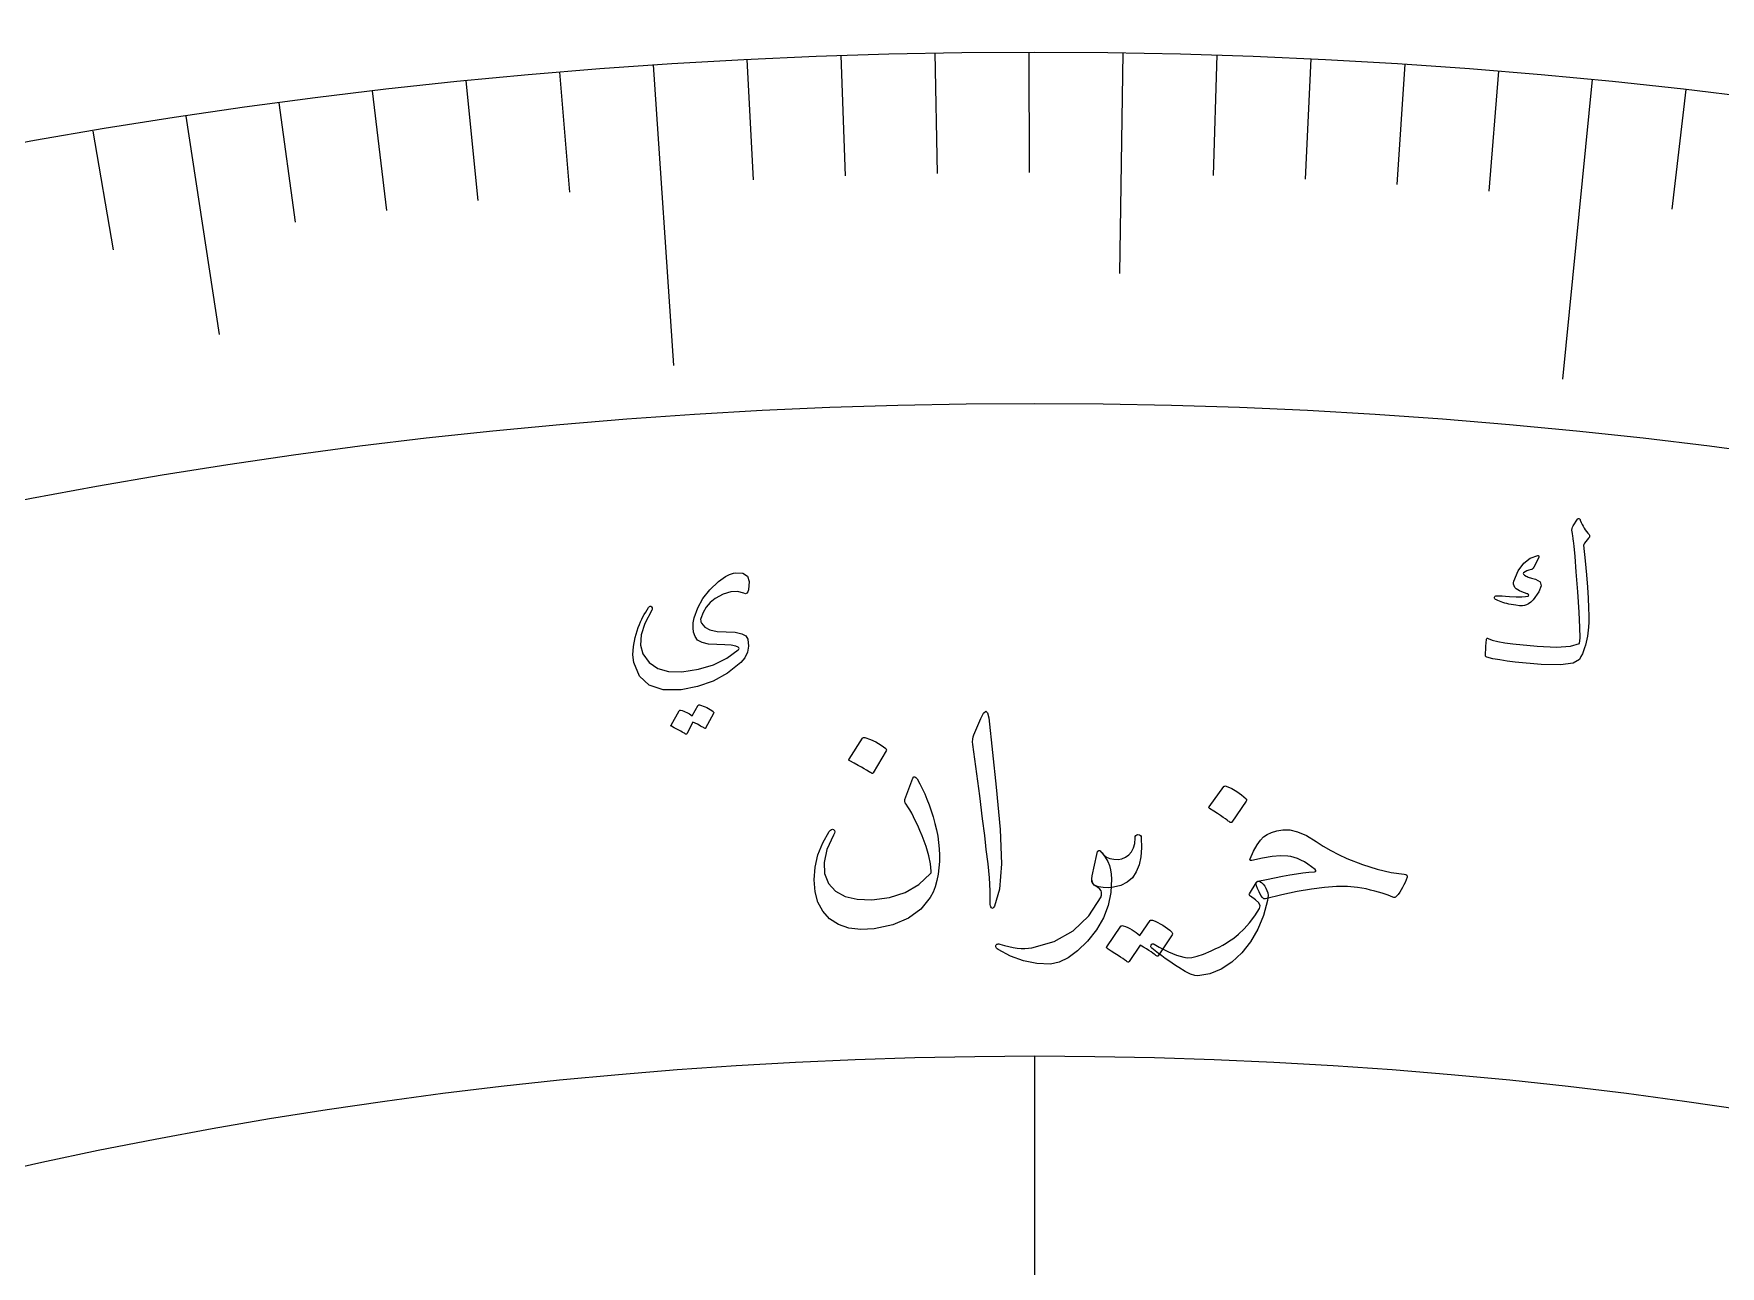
# Model space of a CAD drawing. Header units: millimetres. Extents: x -82 to 82, y -82 to 107.
# Drawn here: x -9.86 to 6.76, y 43.71 to 55.87 of the extents above; entities that cross this region are included whole.
import ezdxf

# ---------------------------------------------------------------- set-up
doc = ezdxf.new("R2010")
doc.units = ezdxf.units.MM
for name, color, linetype in [('ENGRAVE', 7, 'Continuous'), ('ENGRAVE_FINE', 8, 'Continuous'), ('TEXT', 5, 'Continuous')]:
    doc.layers.add(name, color=color, linetype=linetype)

msp = doc.modelspace()

# ---------------------------------------------------------------- linework, layer by layer
at = {"layer": 'ENGRAVE'}
for points in [[(0.8696, 55.6807), (0.8356, 53.503)], [(-3.7607, 55.5604), (-3.5601, 52.5972)], [(5.4942, 55.4158), (5.2012, 52.4603)], [(-8.3658, 55.0555), (-8.0386, 52.9022)], [(0, -45.7875), (0, 45.7875)]]:
    msp.add_lwpolyline(points, dxfattribs=at)
for radius in [80.85, 80.85, 78.6844, 74.6625, 74.6625, 71.4862, 65.5875, 65.5875, 62.1225, 55.6875, 55.6875, 52.2225, 45.7875, 45.7875]:
    msp.add_circle((0, 0), radius, dxfattribs=at)
at = {"layer": 'ENGRAVE_FINE'}
for points in [[(-0.9836, 55.6788), (-0.9626, 54.491)], [(-0.057, 55.6875), (-0.0558, 54.4995)], [(-2.8357, 55.6153), (-2.7752, 54.4288)], [(-1.9099, 55.6547), (-1.8691, 54.4674)], [(1.796, 55.6585), (1.7577, 54.4711)], [(2.7219, 55.6209), (2.6638, 54.4344)], [(3.6471, 55.5679), (3.5693, 54.3825)], [(-5.6075, 55.4045), (-5.4879, 54.2225)], [(-4.6847, 55.4901), (-4.5848, 54.3063)], [(4.5713, 55.4996), (4.4737, 54.3156)], [(-7.4483, 55.1871), (-7.2894, 54.0098)], [(-6.5288, 55.3035), (-6.3895, 54.1237)], [(6.4157, 55.3167), (6.2789, 54.1366)], [(-9.2811, 54.9086), (-9.0831, 53.7373)]]:
    msp.add_lwpolyline(points, dxfattribs=at)
at = {"layer": 'TEXT'}
for points in [[(5.3763, 51.0706), (5.3848, 51.0496), (5.3939, 51.0296), (5.4037, 51.0106), (5.4139, 50.9926), (5.4249, 50.9756), (5.4367, 50.9595), (5.4493, 50.9444), (5.4627, 50.9303), (5.4676, 50.9226), (5.4686, 50.9142), (5.4657, 50.905), (5.4589, 50.8951), (5.419, 50.8431), (5.4151, 50.8375), (5.4122, 50.8326), (5.4103, 50.8286), (5.4095, 50.8254), (5.4244, 50.6719), (5.4367, 50.5333), (5.4464, 50.4096), (5.4537, 50.3007), (5.4583, 50.2069), (5.4604, 50.1283), (5.4598, 50.0648), (5.4566, 50.0165), (5.4467, 49.9258), (5.442, 49.8972), (5.4358, 49.8686), (5.4283, 49.8401), (5.4193, 49.8116), (5.4089, 49.7832), (5.3968, 49.7548), (5.3831, 49.7265), (5.3678, 49.6982), (5.3076, 49.6603), (5.1823, 49.6435), (4.9918, 49.6472), (4.7359, 49.6707), (4.6563, 49.6811), (4.5828, 49.6926), (4.5154, 49.7053), (4.4542, 49.7192), (4.4488, 49.7222), (4.4451, 49.7261), (4.4431, 49.7311), (4.4428, 49.7371), (4.4437, 49.7656), (4.4447, 49.7916), (4.4458, 49.815), (4.447, 49.8358), (4.4483, 49.8543), (4.4498, 49.8707), (4.4515, 49.8849), (4.4534, 49.897), (4.4548, 49.9038), (4.4576, 49.9074), (4.4617, 49.9078), (4.4671, 49.9051), (4.5092, 49.8881), (4.5641, 49.8734), (4.6317, 49.861), (4.7121, 49.8508), (4.9529, 49.8275), (5.1424, 49.8199), (5.2806, 49.8285), (5.3678, 49.8538), (5.3738, 49.9101), (5.3733, 50.0138), (5.3664, 50.1648), (5.3528, 50.3631), (5.3373, 50.5618), (5.3247, 50.7121), (5.3153, 50.8142), (5.3091, 50.8678), (5.307, 50.8826), (5.305, 50.8964), (5.3031, 50.9092), (5.3013, 50.9211), (5.2997, 50.9319), (5.2982, 50.9416), (5.2968, 50.95), (5.2956, 50.9573), (5.2939, 50.973), (5.2949, 50.9878), (5.2987, 51.0015), (5.3053, 51.0143), (5.3486, 51.081), (5.3521, 51.0854), (5.3556, 51.0882), (5.3592, 51.0894), (5.3629, 51.0889), (5.3671, 51.086), (5.3707, 51.0819), (5.3738, 51.0768), (5.3763, 51.0706)], [(4.9578, 50.7236), (4.9613, 50.7228), (4.9642, 50.7211), (4.9666, 50.7185), (4.9684, 50.7151), (4.9688, 50.7121), (4.9687, 50.709), (4.9681, 50.7056), (4.9671, 50.7021), (4.9181, 50.6077), (4.9123, 50.5982), (4.9065, 50.591), (4.9007, 50.5862), (4.8949, 50.5837), (4.8707, 50.5794), (4.8498, 50.5726), (4.8323, 50.5634), (4.818, 50.5518), (4.8148, 50.5453), (4.8177, 50.5378), (4.8265, 50.5292), (4.8414, 50.5196), (4.8516, 50.515), (4.8621, 50.5106), (4.873, 50.5064), (4.8842, 50.5024), (4.8959, 50.4986), (4.9083, 50.4949), (4.9212, 50.4914), (4.9348, 50.4881), (4.9804, 50.4639), (4.9916, 50.4222), (4.9685, 50.363), (4.9113, 50.2864), (4.8887, 50.2642), (4.867, 50.2472), (4.8464, 50.2355), (4.8268, 50.2291), (4.8056, 50.2268), (4.7768, 50.2278), (4.7404, 50.232), (4.6962, 50.2396), (4.6737, 50.2439), (4.6524, 50.2488), (4.6324, 50.2543), (4.6136, 50.2603), (4.5959, 50.2666), (4.5795, 50.2728), (4.5641, 50.2789), (4.55, 50.2848), (4.5415, 50.2906), (4.5356, 50.2969), (4.5323, 50.3036), (4.5317, 50.3108), (4.5335, 50.318), (4.5375, 50.3229), (4.5436, 50.3255), (4.5518, 50.3258), (4.578, 50.3252), (4.6076, 50.324), (4.6408, 50.3223), (4.6774, 50.3199), (4.7456, 50.3155), (4.7992, 50.3145), (4.838, 50.317), (4.8621, 50.323), (4.8654, 50.3249), (4.8673, 50.3276), (4.8679, 50.3312), (4.8671, 50.3356), (4.8658, 50.3384), (4.863, 50.3412), (4.8587, 50.3438), (4.8531, 50.3463), (4.8002, 50.3645), (4.7782, 50.3731), (4.7596, 50.3833), (4.7444, 50.395), (4.7327, 50.4083), (4.7232, 50.4235), (4.7181, 50.4387), (4.7175, 50.4539), (4.7214, 50.4692), (4.7655, 50.5708), (4.8195, 50.6471), (4.8837, 50.698), (4.9578, 50.7236)], [(-2.8665, 50.351), (-2.9281, 50.3676), (-2.9956, 50.3645), (-3.0689, 50.3415), (-3.148, 50.2987), (-3.1973, 50.2594), (-3.2375, 50.2137), (-3.2686, 50.1615), (-3.2905, 50.1029), (-3.2924, 50.0913), (-3.2918, 50.0795), (-3.2889, 50.0673), (-3.2837, 50.0548), (-3.2516, 50.017), (-3.2003, 49.9902), (-3.1298, 49.9744), (-3.04, 49.9694), (-2.9514, 49.9653), (-2.8865, 49.9519), (-2.8453, 49.9294), (-2.8277, 49.8979), (-2.8221, 49.8301), (-2.8319, 49.7689), (-2.8571, 49.7143), (-2.8977, 49.6662), (-3.029, 49.5636), (-3.1703, 49.4848), (-3.3217, 49.43), (-3.4835, 49.3989), (-3.6626, 49.3985), (-3.8, 49.4428), (-3.896, 49.532), (-3.9506, 49.6665), (-3.9591, 49.7419), (-3.9548, 49.825), (-3.9376, 49.9156), (-3.9073, 50.0137), (-3.8962, 50.0412), (-3.8847, 50.0678), (-3.8727, 50.0935), (-3.8603, 50.1183), (-3.8474, 50.1423), (-3.8338, 50.1656), (-3.8195, 50.1883), (-3.8047, 50.2103), (-3.7965, 50.2196), (-3.7888, 50.2237), (-3.7817, 50.2226), (-3.7751, 50.2163), (-3.7711, 50.2082), (-3.7697, 50.1999), (-3.7708, 50.1914), (-3.7745, 50.1827), (-3.8416, 50.0538), (-3.8782, 49.9394), (-3.8846, 49.8394), (-3.861, 49.7539), (-3.7998, 49.6666), (-3.7155, 49.608), (-3.6082, 49.5781), (-3.4776, 49.5767), (-3.3121, 49.6015), (-3.1644, 49.6458), (-3.0343, 49.7097), (-2.9218, 49.7936), (-2.9151, 49.8005), (-2.9129, 49.8072), (-2.915, 49.8136), (-2.9215, 49.8197), (-2.947, 49.8304), (-2.9907, 49.838), (-3.0525, 49.8427), (-3.1325, 49.8442), (-3.2141, 49.8491), (-3.2772, 49.8639), (-3.3217, 49.8887), (-3.3476, 49.9236), (-3.3613, 49.9657), (-3.3674, 50.0105), (-3.3657, 50.0579), (-3.3562, 50.1079), (-3.3211, 50.2072), (-3.2693, 50.2998), (-3.2007, 50.3858), (-3.1152, 50.465), (-3.0923, 50.4839), (-3.0699, 50.5004), (-3.0481, 50.5146), (-3.0268, 50.5264), (-3.0062, 50.5359), (-2.9865, 50.5432), (-2.9675, 50.5484), (-2.9493, 50.5515), (-2.8775, 50.549), (-2.8319, 50.5204), (-2.8127, 50.4659), (-2.8197, 50.3853), (-2.8271, 50.3634), (-2.8374, 50.3503), (-2.8505, 50.3462), (-2.8665, 50.351)], [(-3.3168, 49.2461), (-3.3147, 49.2485), (-3.3116, 49.2501), (-3.3075, 49.2509), (-3.3024, 49.2508), (-3.284, 49.2451), (-3.2661, 49.2387), (-3.2487, 49.2316), (-3.2319, 49.2237), (-3.2155, 49.215), (-3.1993, 49.2053), (-3.1834, 49.1946), (-3.1679, 49.1831), (-3.1648, 49.1794), (-3.1633, 49.1754), (-3.1633, 49.1711), (-3.165, 49.1664), (-3.2431, 49.0195), (-3.2454, 49.0174), (-3.2489, 49.0172), (-3.2537, 49.0188), (-3.2597, 49.0221), (-3.2639, 49.0253), (-3.2707, 49.0295), (-3.2801, 49.0349), (-3.2921, 49.0414), (-3.3067, 49.0491), (-3.3243, 49.0581), (-3.3446, 49.0685), (-3.3678, 49.0801), (-3.4293, 48.9657), (-3.4322, 48.9621), (-3.4362, 48.961), (-3.4413, 48.9624), (-3.4475, 48.9663), (-3.4529, 48.9696), (-3.4614, 48.9746), (-3.4729, 48.9813), (-3.4875, 48.9896), (-3.5055, 48.9995), (-3.527, 49.0111), (-3.552, 49.0242), (-3.5806, 49.0389), (-3.5836, 49.0415), (-3.5851, 49.0442), (-3.585, 49.047), (-3.5832, 49.0499), (-3.5038, 49.192), (-3.5017, 49.1945), (-3.4986, 49.1961), (-3.4945, 49.1969), (-3.4894, 49.1968), (-3.4738, 49.1928), (-3.4586, 49.188), (-3.4437, 49.1823), (-3.4293, 49.1758), (-3.4153, 49.1685), (-3.4017, 49.1607), (-3.3885, 49.1522), (-3.3758, 49.1431)], [(-0.5303, 49.1171), (-0.5033, 49.1691), (-0.4814, 49.1875), (-0.4645, 49.1723), (-0.4527, 49.1235), (-0.3813, 48.4394), (-0.3395, 48.0195), (-0.3286, 47.6839), (-0.3478, 47.4326), (-0.3969, 47.2656), (-0.4059, 47.2519), (-0.414, 47.2445), (-0.4211, 47.2434), (-0.4272, 47.2486), (-0.4321, 47.2568), (-0.4356, 47.2674), (-0.4378, 47.2805), (-0.4387, 47.296), (-0.4398, 47.417), (-0.4465, 47.5453), (-0.459, 47.6809), (-0.4771, 47.8238), (-0.4812, 47.8611), (-0.4932, 47.962), (-0.5134, 48.1263), (-0.5418, 48.3541), (-0.6104, 48.8591), (-0.6121, 48.886), (-0.611, 48.9108), (-0.607, 48.9335), (-0.6001, 48.9542)], [(-1.6965, 48.9229), (-1.693, 48.9265), (-1.6881, 48.9288), (-1.6817, 48.9297), (-1.6738, 48.9293), (-1.6174, 48.9092), (-1.5642, 48.884), (-1.514, 48.8538), (-1.467, 48.8185), (-1.4624, 48.813), (-1.4603, 48.8075), (-1.4606, 48.8019), (-1.4635, 48.7962), (-1.5907, 48.5798), (-1.5955, 48.5745), (-1.6019, 48.5731), (-1.6098, 48.5755), (-1.6192, 48.5816), (-1.6274, 48.5869), (-1.6403, 48.5949), (-1.6579, 48.6055), (-1.6803, 48.6187), (-1.7077, 48.6345), (-1.7406, 48.6529), (-1.7789, 48.6739), (-1.8228, 48.6975), (-1.8286, 48.7014), (-1.8316, 48.7055), (-1.8318, 48.7097), (-1.8291, 48.714)], [(-1.157, 48.5194), (-1.1321, 48.4728), (-1.1079, 48.4241), (-1.0845, 48.3732), (-1.0617, 48.3203), (-1.04, 48.2649), (-1.0197, 48.2066), (-1.0008, 48.1455), (-0.9833, 48.0816), (-0.9681, 48.0179), (-0.9562, 47.9546), (-0.9474, 47.8918), (-0.9418, 47.8295), (-0.9393, 47.7674), (-0.94, 47.7055), (-0.9439, 47.6437), (-0.9508, 47.582), (-0.9631, 47.5171), (-0.9803, 47.457), (-1.0023, 47.4017), (-1.0293, 47.3511), (-1.122, 47.2353), (-1.2449, 47.1454), (-1.3981, 47.0812), (-1.5817, 47.0423), (-1.715, 47.0343), (-1.8327, 47.0479), (-1.9347, 47.0831), (-2.0213, 47.1402), (-2.088, 47.2152), (-2.1358, 47.3043), (-2.1646, 47.4076), (-2.1743, 47.525), (-2.1642, 47.6503), (-2.1359, 47.7715), (-2.0894, 47.8886), (-2.0245, 48.0015), (-2.014, 48.0145), (-2.0036, 48.0219), (-1.9933, 48.0238), (-1.9831, 48.02), (-1.9734, 48.0116), (-1.9703, 47.9995), (-1.9737, 47.9837), (-1.9836, 47.964), (-2.0471, 47.8227), (-2.0759, 47.6965), (-2.0704, 47.5854), (-2.0307, 47.4894), (-1.9627, 47.4139), (-1.8692, 47.3618), (-1.75, 47.3328), (-1.6051, 47.3267), (-1.431, 47.3496), (-1.2766, 47.4003), (-1.1417, 47.4791), (-1.0261, 47.586), (-1.0237, 47.5897), (-1.0221, 47.5952), (-1.0212, 47.6023), (-1.0211, 47.6112), (-1.0266, 47.6812), (-1.0432, 47.7624), (-1.0709, 47.8549), (-1.1099, 47.9586), (-1.1318, 48.0108), (-1.153, 48.0593), (-1.1735, 48.1041), (-1.1931, 48.1453), (-1.2122, 48.1827), (-1.2309, 48.216), (-1.2491, 48.2453), (-1.2669, 48.2706), (-1.2754, 48.2839), (-1.2803, 48.2961), (-1.2816, 48.3075), (-1.2794, 48.3178), (-1.1997, 48.5267), (-1.1921, 48.539), (-1.1824, 48.5418), (-1.1707, 48.5353), (-1.157, 48.5194)], [(1.8641, 48.4442), (1.8678, 48.4476), (1.8728, 48.4495), (1.8792, 48.4499), (1.887, 48.4489), (1.9412, 48.4248), (1.992, 48.3958), (2.0393, 48.362), (2.0832, 48.3234), (2.0873, 48.3176), (2.089, 48.312), (2.0883, 48.3064), (2.085, 48.3009), (1.9436, 48.0943), (1.9385, 48.0894), (1.9321, 48.0885), (1.9245, 48.0914), (1.9156, 48.0982), (1.9079, 48.1041), (1.8958, 48.113), (1.8791, 48.1248), (1.858, 48.1396), (1.8321, 48.1574), (1.801, 48.1782), (1.7646, 48.2019), (1.723, 48.2285), (1.7175, 48.2329), (1.7149, 48.2372), (1.715, 48.2414), (1.718, 48.2455)], [(1.0173, 47.9719), (1.031, 47.9695), (1.041, 47.963), (1.0474, 47.9524), (1.0503, 47.9376), (1.0539, 47.8401), (1.0469, 47.7518), (1.0293, 47.6729), (1.0011, 47.6033), (0.962, 47.545), (0.9114, 47.5003), (0.8494, 47.4689), (0.7758, 47.451), (0.7244, 47.4457), (0.6758, 47.4476), (0.6301, 47.4568), (0.5873, 47.4733), (0.5725, 47.4853), (0.564, 47.5043), (0.5619, 47.5302), (0.5661, 47.5629), (0.6106, 47.7748), (0.6141, 47.7908), (0.6186, 47.8026), (0.6241, 47.8102), (0.6307, 47.8136), (0.6378, 47.8132), (0.6453, 47.8093), (0.653, 47.8018), (0.6611, 47.7909), (0.6819, 47.7668), (0.7087, 47.7483), (0.7415, 47.7352), (0.7803, 47.7276), (0.8208, 47.7266), (0.8586, 47.7332), (0.8938, 47.7476), (0.9264, 47.7697), (0.9548, 47.8006), (0.9746, 47.8386), (0.9859, 47.8838), (0.9885, 47.9361), (0.9906, 47.952), (0.9961, 47.9632), (1.005, 47.9699), (1.0173, 47.9719)], [(3.6692, 47.5507), (3.6597, 47.525), (3.6492, 47.4997), (3.6377, 47.4748), (3.6252, 47.4504), (3.6115, 47.4266), (3.5965, 47.4035), (3.5802, 47.3813), (3.5625, 47.3599), (3.5558, 47.3535), (3.5479, 47.3504), (3.5388, 47.3506), (3.5287, 47.354), (3.5069, 47.3628), (3.4819, 47.3721), (3.4539, 47.3821), (3.4228, 47.3926), (3.3886, 47.4033), (3.3512, 47.4138), (3.3106, 47.4242), (3.2669, 47.4344), (3.1806, 47.45), (3.0834, 47.4579), (2.9755, 47.4578), (2.8568, 47.4496), (2.7273, 47.4336), (2.5869, 47.4099), (2.4357, 47.3782), (2.2738, 47.3385), (2.2592, 47.338), (2.2438, 47.349), (2.2275, 47.3716), (2.2103, 47.4058), (2.1963, 47.4402), (2.1867, 47.4664), (2.1816, 47.4843), (2.181, 47.4939), (2.1844, 47.5), (2.1885, 47.5047), (2.1932, 47.508), (2.1985, 47.5099), (2.2836, 47.5287), (2.3643, 47.5456), (2.4406, 47.5608), (2.5125, 47.5741), (2.58, 47.5852), (2.6431, 47.5939), (2.7016, 47.6002), (2.7557, 47.604), (2.7667, 47.6058), (2.7714, 47.6101), (2.7701, 47.6168), (2.7626, 47.626), (2.7269, 47.6544), (2.6919, 47.6793), (2.6575, 47.701), (2.6238, 47.7192), (2.5905, 47.734), (2.5576, 47.7455), (2.5251, 47.7536), (2.4928, 47.7584), (2.4236, 47.7604), (2.3414, 47.7541), (2.2462, 47.7397), (2.1381, 47.7168), (2.134, 47.7149), (2.1303, 47.7144), (2.127, 47.7152), (2.1242, 47.7174), (2.122, 47.7205), (2.121, 47.7239), (2.1209, 47.7276), (2.122, 47.7315), (2.1572, 47.8069), (2.1912, 47.8683), (2.2239, 47.9157), (2.2553, 47.9492), (2.2902, 47.9724), (2.3333, 47.9916), (2.3847, 48.007), (2.4444, 48.0183), (2.5129, 48.0181), (2.5906, 47.9987), (2.6773, 47.9602), (2.773, 47.9025), (2.8427, 47.8576), (2.9167, 47.8148), (2.9949, 47.7741), (3.0773, 47.7355), (3.2301, 47.6751), (3.3748, 47.6292), (3.5117, 47.5978), (3.6407, 47.5809), (3.6571, 47.5779), (3.6673, 47.5719), (3.6714, 47.5628), (3.6692, 47.5507)], [(0.6639, 47.7908), (0.6949, 47.7486), (0.7193, 47.7069), (0.7369, 47.6656), (0.748, 47.6247), (0.7539, 47.5813), (0.7562, 47.5296), (0.7549, 47.4695), (0.75, 47.4011), (0.7247, 47.2728), (0.6778, 47.15), (0.6095, 47.0327), (0.52, 46.9207), (0.4224, 46.8246), (0.3295, 46.7548), (0.241, 46.7113), (0.157, 46.6942), (0.0212, 46.6994), (-0.1101, 46.7251), (-0.2373, 46.7714), (-0.3604, 46.8384), (-0.369, 46.8441), (-0.3756, 46.8501), (-0.3801, 46.8566), (-0.3826, 46.8634), (-0.3831, 46.8712), (-0.382, 46.878), (-0.3791, 46.8838), (-0.3745, 46.8886), (-0.3675, 46.8918), (-0.3602, 46.8929), (-0.3524, 46.8919), (-0.3444, 46.8888), (-0.2986, 46.8763), (-0.2547, 46.866), (-0.2128, 46.8579), (-0.1728, 46.852), (-0.1345, 46.8486), (-0.0977, 46.8477), (-0.0626, 46.8494), (-0.0289, 46.8537), (0.1915, 46.9176), (0.3788, 47.0227), (0.5333, 47.1693), (0.6551, 47.3578), (0.6564, 47.3637), (0.6574, 47.3731), (0.6581, 47.386), (0.6585, 47.4025), (0.6542, 47.4153), (0.6409, 47.4313), (0.6186, 47.4507), (0.5873, 47.4733), (0.5736, 47.4905), (0.5655, 47.5112), (0.563, 47.5354), (0.5661, 47.5629), (0.6106, 47.7748), (0.6195, 47.8019), (0.6314, 47.8136), (0.6462, 47.8099), (0.6639, 47.7908)], [(2.1839, 47.4966), (2.1938, 47.5068), (2.2055, 47.5103), (2.2189, 47.507), (2.2341, 47.497), (2.2516, 47.481), (2.2665, 47.4626), (2.2789, 47.4419), (2.2888, 47.4189), (2.2957, 47.3957), (2.299, 47.3715), (2.2988, 47.3465), (2.2951, 47.3207), (2.2537, 47.1721), (2.1972, 47.0365), (2.1259, 46.9137), (2.0396, 46.8037), (1.9423, 46.7119), (1.8379, 46.6436), (1.7261, 46.5988), (1.6068, 46.5773), (1.5767, 46.581), (1.5358, 46.5958), (1.4839, 46.6218), (1.421, 46.6589), (1.3875, 46.68), (1.354, 46.7021), (1.3205, 46.7252), (1.2869, 46.7494), (1.2534, 46.7743), (1.2198, 46.7994), (1.1862, 46.8249), (1.1526, 46.8507), (1.1462, 46.857), (1.1433, 46.8643), (1.1439, 46.8724), (1.1479, 46.8816), (1.1541, 46.8893), (1.1612, 46.8932), (1.1692, 46.8931), (1.1782, 46.8892), (1.227, 46.8616), (1.2732, 46.8371), (1.3169, 46.8158), (1.3581, 46.7977), (1.3972, 46.7828), (1.4344, 46.771), (1.4698, 46.7624), (1.5034, 46.7569), (1.5468, 46.7592), (1.6004, 46.7712), (1.6644, 46.7929), (1.7387, 46.8243), (1.7783, 46.8426), (1.8163, 46.8615), (1.8525, 46.881), (1.8872, 46.901), (1.9201, 46.9218), (1.9515, 46.9435), (1.9811, 46.9661), (2.0091, 46.9897), (2.0639, 47.0415), (2.1167, 47.101), (2.1676, 47.1683), (2.2166, 47.2433), (2.2211, 47.2681), (2.2073, 47.2962), (2.1753, 47.3275), (2.125, 47.3622), (2.1185, 47.367), (2.1151, 47.3724), (2.1148, 47.3784), (2.1177, 47.3849)], [(1.1372, 47.1223), (1.1407, 47.1257), (1.1456, 47.1276), (1.1518, 47.1282), (1.1594, 47.1273), (1.1863, 47.1163), (1.2123, 47.1043), (1.2373, 47.0913), (1.2615, 47.0772), (1.2849, 47.0619), (1.3078, 47.0451), (1.3301, 47.0271), (1.3518, 47.0076), (1.356, 47.0017), (1.3577, 46.9955), (1.357, 46.9891), (1.3539, 46.9823), (1.2164, 46.7737), (1.2127, 46.771), (1.2074, 46.7711), (1.2005, 46.7741), (1.1919, 46.7799), (1.1861, 46.7852), (1.1765, 46.7925), (1.1632, 46.8018), (1.1462, 46.8132), (1.1253, 46.8267), (1.1003, 46.8426), (1.0712, 46.8608), (1.0381, 46.8814), (0.9306, 46.7187), (0.9257, 46.7138), (0.9195, 46.7127), (0.9121, 46.7154), (0.9033, 46.7221), (0.8957, 46.7278), (0.8838, 46.7364), (0.8674, 46.7479), (0.8466, 46.7623), (0.8211, 46.7795), (0.7905, 46.7996), (0.7547, 46.8225), (0.7139, 46.8483), (0.7096, 46.8526), (0.7078, 46.8568), (0.7084, 46.861), (0.7114, 46.8651), (0.8494, 47.0668), (0.8529, 47.0703), (0.8578, 47.0723), (0.864, 47.0729), (0.8715, 47.072), (0.8944, 47.064), (0.9166, 47.0547), (0.9381, 47.0443), (0.9589, 47.0326), (0.9789, 47.0199), (0.9982, 47.0063), (1.0168, 46.9918), (1.0347, 46.9765)]]:
    msp.add_lwpolyline(points, close=True, dxfattribs=at)

doc.saveas('drawing.dxf')
